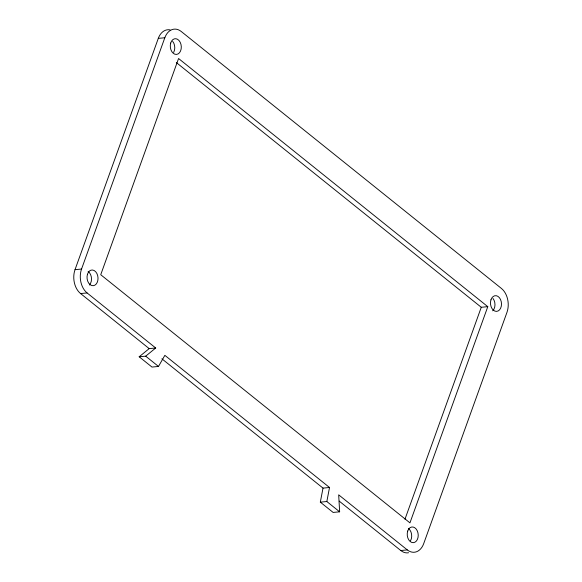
<?xml version="1.0" encoding="UTF-8"?>
<svg xmlns="http://www.w3.org/2000/svg" width="582" height="582" viewBox="0 0 582 582"><rect width="100%" height="100%" fill="white"/><g stroke="black" fill="none" stroke-linecap="round" stroke-linejoin="round"><path stroke-width="0.87" d="M164.815 37.757L81.545 269.044A17.511 12.193 84.6 0 0 87.096 292.942L155.707 348L149.188 348.618L80.578 293.554A17.511 12.193 84.6 0 1 75.027 269.662L158.297 38.376L164.815 37.757A17.511 12.193 84.6 0 1 181.228 31.486L501.422 288.446A17.511 12.193 84.6 0 1 506.973 312.338L423.703 543.624A17.511 12.193 84.6 0 1 407.291 549.903L338.68 494.838L339.641 511.811L333.122 512.429L320.318 502.15L323.01 488.109L161.876 358.796M339.641 511.811L326.837 501.531L329.528 487.498L164.859 355.347L158.5 366.449L151.982 367.06L139.178 356.781L149.188 348.618M404.97 519.209L481.27 307.281L487.789 306.663L409.946 522.869L100.73 274.719L178.565 58.513L487.789 306.663M139.178 356.781L145.696 356.169L155.707 348M75.027 269.662L81.545 269.044M80.578 293.554L87.096 292.942M323.01 488.109L329.528 487.498M320.318 502.15L326.837 501.531M339.233 501.131L400.772 550.514L407.291 549.903M176.31 62.543L481.27 307.281M145.696 356.169L158.5 366.449M158.297 38.376A17.511 12.193 84.6 0 1 170.097 29.878M408.579 552.762A17.511 12.193 84.6 0 1 400.772 550.514M172.636 41.3A7.879 5.485 84.6 0 1 173.647 52.395M88.122 271.438A7.879 5.485 84.6 0 1 89.359 285.035M408.499 528.529A7.879 5.485 84.6 0 1 410.456 540.845M492.961 298.406A7.879 5.485 84.6 0 1 492.699 310.824M87.438 274.34A7.879 5.485 84.6 0 0 93.236 285.704A7.879 5.485 84.6 0 0 96.903 273.525A7.879 5.485 84.6 0 0 87.438 274.34M407.713 531.06A7.879 5.485 84.6 0 0 413.242 542.671A7.879 5.485 84.6 0 0 417.214 530.711A7.879 5.485 84.6 0 0 407.713 531.06M490.961 299.817A7.879 5.485 84.6 0 0 496.548 311.385A7.879 5.485 84.6 0 0 500.462 299.381A7.879 5.485 84.6 0 0 490.961 299.817M170.701 43.053A7.879 5.485 84.6 0 0 176.506 54.417A7.879 5.485 84.6 0 0 180.173 42.231A7.879 5.485 84.6 0 0 170.701 43.053"/></g></svg>
